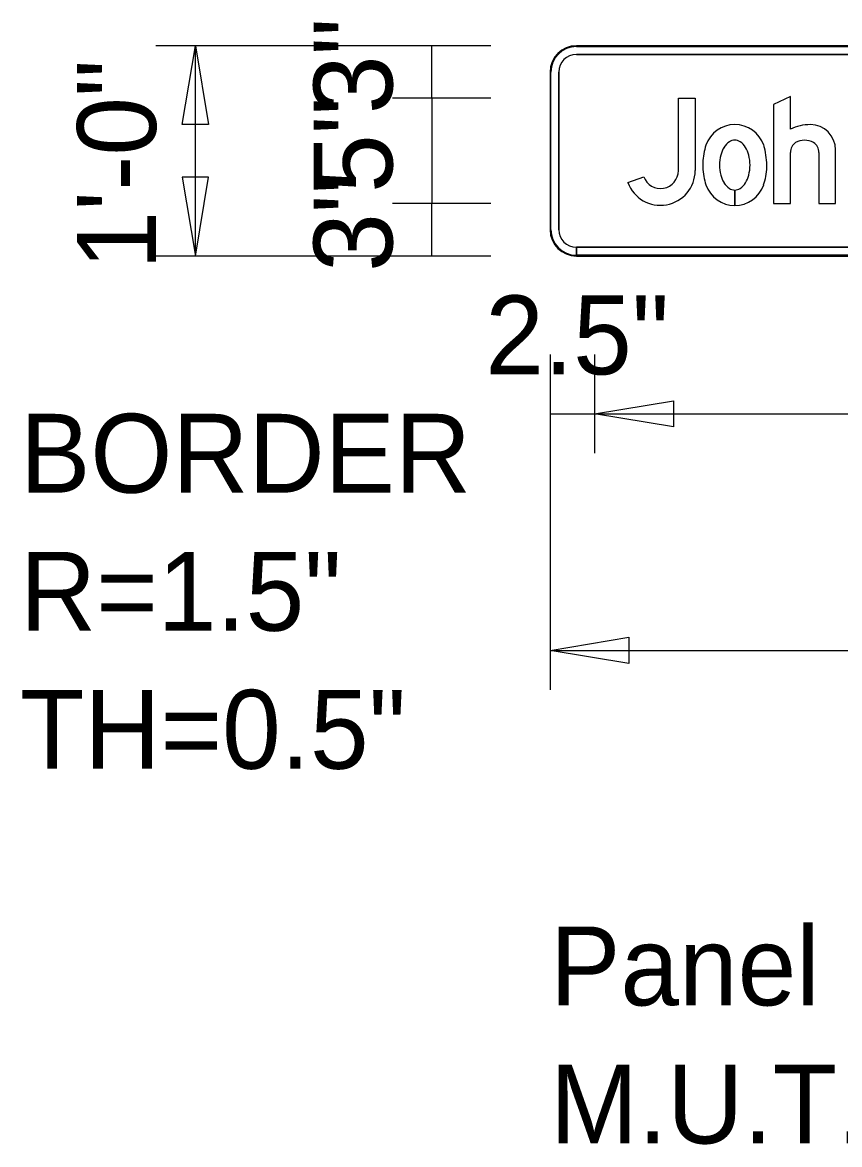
# Model space of a CAD drawing. Extents: x 2217849 to 2218390, y 1465063 to 1465496.
# Drawn here: x 2217956.86 to 2217987.96, y 1465453.14 to 1465495.81 of the extents above; entities that cross this region are included whole.
import ezdxf

# ---------------------------------------------------------------- set-up
doc = ezdxf.new("R2010")
doc.units = 0
for name, color, linetype in [('GSBWFILL', 7, 'Continuous'), ('GSCOLORFILL', 7, 'Continuous'), ('GSDIMS', 7, 'Continuous'), ('GSOUTLINE', 7, 'Continuous')]:
    doc.layers.add(name, color=color, linetype=linetype)

msp = doc.modelspace()

# ---------------------------------------------------------------- linework, layer by layer
at = {"layer": 'GSBWFILL'}
for p, q in [((2218019.946, 1465494.928), (2217977.946, 1465494.928)), ((2217977.946, 1465494.595), (2218019.946, 1465494.595)), ((2217976.946, 1465493.928), (2217976.946, 1465487.928)), ((2217977.279, 1465487.928), (2217977.279, 1465493.928)), ((2217979.907, 1465489.726), (2217980.508, 1465489.945)), ((2217979.907, 1465489.726), (2217979.907, 1465489.726)), ((2217983.975, 1465489.438), (2217983.975, 1465488.848)), ((2217983.975, 1465488.848), (2217983.975, 1465489.438)), ((2217977.946, 1465486.928), (2217977.946, 1465487.262)), ((2218019.946, 1465487.262), (2217977.949, 1465487.262)), ((2217977.949, 1465487.262), (2217977.949, 1465486.928)), ((2217977.949, 1465486.928), (2218019.946, 1465486.928))]:
    msp.add_line(p, q, dxfattribs=at)
for points in [[(2217981.827, 1465490.178), (2217981.827, 1465492.928), (2217982.467, 1465492.928), (2217982.467, 1465490.178)], [(2217986.091, 1465491.748), (2217986.091, 1465492.998), (2217985.451, 1465492.688), (2217985.451, 1465488.928), (2217986.091, 1465488.928), (2217986.091, 1465490.866)], [(2217987.171, 1465490.866), (2217987.171, 1465488.928), (2217987.811, 1465488.928), (2217987.811, 1465490.968)]]:
    msp.add_lwpolyline(points, dxfattribs=at)
for centre, radius, start, end in [((2217977.946, 1465493.928), 1, 90, 180), ((2217977.946, 1465493.928), 0.667, 90, 180), ((2217977.946, 1465487.928), 1, 180, 270), ((2217977.946, 1465487.928), 0.667, 180, 270)]:
    msp.add_arc(centre, radius, start, end, dxfattribs=at)
for centre, major_axis, start_param, end_param in [((2217983.975, 1465490.767), (0, 1.161), 5.038801, 7.52757), ((2217986.851, 1465490.234), (0, 1.694), 0, 0.465114), ((2217986.851, 1465490.968), (0, 0.96), 4.712389, 6.283185), ((2217985.171, 1465490.388), (0, 2.417), 1.285035, 1.570796), ((2217984.583, 1465490.561), (0, 1.803), 1.244385, 1.285035), ((2217984.467, 1465490.509), (0, 1.057), 1.022673, 1.323101), ((2217984.164, 1465490.694), (0, 0.703), 0.596118, 1.022673), ((2217983.975, 1465490.973), (0, 0.365), 0, 0.596118), ((2217983.975, 1465490.973), (0, 0.365), 5.687067, 6.283185), ((2217983.785, 1465490.694), (0, 0.703), 5.260512, 5.687067), ((2217983.483, 1465490.509), (0, 1.057), 4.960084, 5.260512), ((2217982.524, 1465490.346), (0, 2.671), 4.728048, 5.01381), ((2217986.531, 1465490.879), (0, 0.44), 0.581816, 1.601456), ((2217986.631, 1465490.599), (0, 0.733), 5.798026, 6.768344), ((2217986.731, 1465490.879), (0, 0.44), 4.68173, 5.701369), ((2217984.946, 1465490.388), (0, 1.551), 1.323101, 1.570796), ((2217983.004, 1465490.388), (0, 1.551), 4.712389, 4.960084), ((2217985.171, 1465490.388), (0, 2.417), 1.570796, 1.856558), ((2217984.946, 1465490.388), (0, 1.551), 1.570796, 1.818492), ((2217983.004, 1465490.388), (0, 1.551), 4.464694, 4.712389), ((2217982.778, 1465490.388), (0, 2.417), 4.426627, 4.712389), ((2217981.147, 1465490.178), (0, 1.32), 1.920734, 4.712389), ((2217981.147, 1465490.178), (0, 0.68), 1.920734, 4.712389), ((2217984.467, 1465490.267), (0, 1.057), 1.818492, 2.11892), ((2217983.483, 1465490.267), (0, 1.057), 4.164265, 4.464694), ((2217984.583, 1465490.215), (0, 1.803), 1.856558, 1.897208), ((2217983.975, 1465490.01), (0, 1.161), 1.897208, 3.141593), ((2217984.164, 1465490.083), (0, 0.703), 2.11892, 2.545474), ((2217983.975, 1465489.803), (0, 0.365), 2.545474, 3.141593), ((2217983.975, 1465490.01), (0, 1.161), 3.141765, 4.385977), ((2217983.975, 1465489.803), (0, 0.365), 3.142141, 3.737711), ((2217983.785, 1465490.083), (0, 0.703), 3.737711, 4.164265), ((2217983.366, 1465490.215), (0, 1.803), 4.385977, 4.426627)]:
    msp.add_ellipse(centre, major_axis=major_axis, ratio=0.999997, start_param=start_param, end_param=end_param, dxfattribs=at)
at = {"layer": 'GSCOLORFILL'}
for p, q in [((2218019.946, 1465494.928), (2217977.946, 1465494.928)), ((2218019.946, 1465494.928), (2217977.946, 1465494.928)), ((2218019.946, 1465494.928), (2217977.946, 1465494.928)), ((2217977.946, 1465494.895), (2218019.946, 1465494.895)), ((2217977.946, 1465494.595), (2218019.946, 1465494.595)), ((2217976.946, 1465493.928), (2217976.946, 1465487.928)), ((2217976.946, 1465493.928), (2217976.946, 1465487.928)), ((2217976.946, 1465493.928), (2217976.946, 1465487.928)), ((2217976.979, 1465487.928), (2217976.979, 1465493.928)), ((2217977.279, 1465487.928), (2217977.279, 1465493.928)), ((2217979.907, 1465489.726), (2217980.508, 1465489.945)), ((2217979.907, 1465489.726), (2217979.907, 1465489.726)), ((2217983.975, 1465489.438), (2217983.975, 1465488.848)), ((2217983.975, 1465488.848), (2217983.975, 1465489.438)), ((2217977.946, 1465486.928), (2217977.946, 1465487.262)), ((2218019.946, 1465487.262), (2217977.949, 1465487.262)), ((2217977.949, 1465487.262), (2217977.949, 1465486.928)), ((2217977.946, 1465486.928), (2217977.946, 1465486.962)), ((2218019.946, 1465486.962), (2217977.946, 1465486.962)), ((2217977.946, 1465486.962), (2217977.946, 1465486.928)), ((2217977.946, 1465486.928), (2218019.946, 1465486.928)), ((2217977.946, 1465486.928), (2218019.946, 1465486.928)), ((2217977.949, 1465486.928), (2218019.946, 1465486.928))]:
    msp.add_line(p, q, dxfattribs=at)
for points in [[(2217981.827, 1465490.178), (2217981.827, 1465492.928), (2217982.467, 1465492.928), (2217982.467, 1465490.178)], [(2217986.091, 1465491.748), (2217986.091, 1465492.998), (2217985.451, 1465492.688), (2217985.451, 1465488.928), (2217986.091, 1465488.928), (2217986.091, 1465490.866)], [(2217987.171, 1465490.866), (2217987.171, 1465488.928), (2217987.811, 1465488.928), (2217987.811, 1465490.968)]]:
    msp.add_lwpolyline(points, dxfattribs=at)
for centre, radius, start, end in [((2217977.946, 1465493.928), 1, 90, 180), ((2217977.946, 1465493.928), 1, 90, 180), ((2217977.946, 1465493.928), 1, 90, 180), ((2217977.946, 1465493.928), 0.967, 90, 180), ((2217977.946, 1465493.928), 0.667, 90, 180), ((2217977.946, 1465487.928), 1, 180, 270), ((2217977.946, 1465487.928), 1, 180, 270), ((2217977.946, 1465487.928), 1, 180, 270), ((2217977.946, 1465487.928), 0.967, 180, 270), ((2217977.946, 1465487.928), 0.667, 180, 270)]:
    msp.add_arc(centre, radius, start, end, dxfattribs=at)
for centre, major_axis, start_param, end_param in [((2217983.975, 1465490.767), (0, 1.161), 5.038801, 7.52757), ((2217986.851, 1465490.234), (0, 1.694), 0, 0.465114), ((2217986.851, 1465490.968), (0, 0.96), 4.712389, 6.283185), ((2217985.171, 1465490.388), (0, 2.417), 1.285035, 1.570796), ((2217984.583, 1465490.561), (0, 1.803), 1.244385, 1.285035), ((2217984.467, 1465490.509), (0, 1.057), 1.022673, 1.323101), ((2217984.164, 1465490.694), (0, 0.703), 0.596118, 1.022673), ((2217983.975, 1465490.973), (0, 0.365), 0, 0.596118), ((2217983.975, 1465490.973), (0, 0.365), 5.687067, 6.283185), ((2217983.785, 1465490.694), (0, 0.703), 5.260512, 5.687067), ((2217983.483, 1465490.509), (0, 1.057), 4.960084, 5.260512), ((2217982.524, 1465490.346), (0, 2.671), 4.728048, 5.01381), ((2217986.531, 1465490.879), (0, 0.44), 0.581816, 1.601456), ((2217986.631, 1465490.599), (0, 0.733), 5.798026, 6.768344), ((2217986.731, 1465490.879), (0, 0.44), 4.68173, 5.701369), ((2217984.946, 1465490.388), (0, 1.551), 1.323101, 1.570796), ((2217983.004, 1465490.388), (0, 1.551), 4.712389, 4.960084), ((2217985.171, 1465490.388), (0, 2.417), 1.570796, 1.856558), ((2217984.946, 1465490.388), (0, 1.551), 1.570796, 1.818492), ((2217983.004, 1465490.388), (0, 1.551), 4.464694, 4.712389), ((2217982.778, 1465490.388), (0, 2.417), 4.426627, 4.712389), ((2217981.147, 1465490.178), (0, 1.32), 1.920734, 4.712389), ((2217981.147, 1465490.178), (0, 0.68), 1.920734, 4.712389), ((2217984.467, 1465490.267), (0, 1.057), 1.818492, 2.11892), ((2217983.483, 1465490.267), (0, 1.057), 4.164265, 4.464694), ((2217984.583, 1465490.215), (0, 1.803), 1.856558, 1.897208), ((2217983.975, 1465490.01), (0, 1.161), 1.897208, 3.141593), ((2217984.164, 1465490.083), (0, 0.703), 2.11892, 2.545474), ((2217983.975, 1465489.803), (0, 0.365), 2.545474, 3.141593), ((2217983.975, 1465490.01), (0, 1.161), 3.141765, 4.385977), ((2217983.975, 1465489.803), (0, 0.365), 3.142141, 3.737711), ((2217983.785, 1465490.083), (0, 0.703), 3.737711, 4.164265), ((2217983.366, 1465490.215), (0, 1.803), 4.385977, 4.426627)]:
    msp.add_ellipse(centre, major_axis=major_axis, ratio=0.999997, start_param=start_param, end_param=end_param, dxfattribs=at)
at = {"layer": 'GSDIMS'}
for p, q in [((2217965.696, 1465494.928), (2217961.946, 1465494.928)), ((2217963.446, 1465486.928), (2217963.446, 1465494.928)), ((2217974.696, 1465494.928), (2217965.696, 1465494.928)), ((2217974.696, 1465494.928), (2217970.946, 1465494.928)), ((2217972.446, 1465492.928), (2217972.446, 1465494.928)), ((2217974.696, 1465492.928), (2217970.946, 1465492.928)), ((2217974.696, 1465492.928), (2217970.946, 1465492.928)), ((2217972.446, 1465492.928), (2217972.446, 1465488.928)), ((2217974.696, 1465488.928), (2217970.946, 1465488.928)), ((2217974.696, 1465488.928), (2217970.946, 1465488.928)), ((2217972.446, 1465486.928), (2217972.446, 1465488.928)), ((2217965.696, 1465486.928), (2217961.946, 1465486.928)), ((2217974.696, 1465486.928), (2217965.696, 1465486.928)), ((2217974.696, 1465486.928), (2217970.946, 1465486.928)), ((2217976.946, 1465483.178), (2217976.946, 1465479.428)), ((2217976.946, 1465483.178), (2217976.946, 1465474.178)), ((2217978.64, 1465483.178), (2217978.64, 1465479.428)), ((2217978.64, 1465483.178), (2217978.64, 1465479.428)), ((2217976.946, 1465480.928), (2217978.64, 1465480.928)), ((2217978.64, 1465480.928), (2218011, 1465480.928)), ((2217976.946, 1465474.178), (2217976.946, 1465470.428)), ((2217976.946, 1465471.928), (2218020.946, 1465471.928))]:
    msp.add_line(p, q, dxfattribs=at)
for points in [[(2217963.446, 1465494.928), (2217963.946, 1465491.928), (2217962.946, 1465491.928)], [(2217963.446, 1465486.928), (2217963.946, 1465489.928), (2217962.946, 1465489.928)], [(2217978.64, 1465480.928), (2217981.64, 1465481.428), (2217981.64, 1465480.428)], [(2217976.946, 1465471.928), (2217979.946, 1465472.428), (2217979.946, 1465471.428)]]:
    msp.add_lwpolyline(points, close=True, dxfattribs=at)
at = {"layer": 'GSOUTLINE'}
for p, q in [((2218019.946, 1465494.928), (2217977.946, 1465494.928)), ((2218019.946, 1465494.595), (2217977.946, 1465494.595)), ((2217976.946, 1465493.928), (2217976.946, 1465487.928)), ((2217977.279, 1465493.928), (2217977.279, 1465487.928)), ((2217979.907, 1465489.726), (2217980.508, 1465489.945)), ((2217979.907, 1465489.726), (2217979.907, 1465489.726)), ((2217977.946, 1465487.262), (2218019.946, 1465487.262)), ((2217977.946, 1465486.928), (2218019.946, 1465486.928))]:
    msp.add_line(p, q, dxfattribs=at)
for points in [[(2217981.827, 1465490.178), (2217981.827, 1465492.928), (2217982.467, 1465492.928), (2217982.467, 1465490.178)], [(2217986.091, 1465491.748), (2217986.091, 1465492.998), (2217985.451, 1465492.688), (2217985.451, 1465488.928), (2217986.091, 1465488.928), (2217986.091, 1465490.866)], [(2217987.171, 1465490.866), (2217987.171, 1465488.928), (2217987.811, 1465488.928), (2217987.811, 1465490.968)]]:
    msp.add_lwpolyline(points, dxfattribs=at)
for centre, radius, start, end in [((2217977.946, 1465493.928), 1, 90, 180), ((2217977.946, 1465493.928), 0.667, 90, 180), ((2217977.946, 1465487.928), 1, 180, 270), ((2217977.946, 1465487.928), 0.667, 180, 270)]:
    msp.add_arc(centre, radius, start, end, dxfattribs=at)
for centre, major_axis, start_param, end_param in [((2217983.975, 1465490.767), (0, 1.161), 5.038801, 7.52757), ((2217986.851, 1465490.234), (0, 1.694), 0, 0.465114), ((2217986.851, 1465490.968), (0, 0.96), 4.712389, 6.283185), ((2217985.171, 1465490.388), (0, 2.417), 1.285035, 1.570796), ((2217984.583, 1465490.561), (0, 1.803), 1.244385, 1.285035), ((2217984.467, 1465490.509), (0, 1.057), 1.022673, 1.323101), ((2217984.164, 1465490.694), (0, 0.703), 0.596118, 1.022673), ((2217983.975, 1465490.973), (0, 0.365), 0, 0.596118), ((2217983.975, 1465490.973), (0, 0.365), 5.687067, 6.283185), ((2217983.785, 1465490.694), (0, 0.703), 5.260512, 5.687067), ((2217983.483, 1465490.509), (0, 1.057), 4.960084, 5.260512), ((2217982.524, 1465490.346), (0, 2.671), 4.728048, 5.01381), ((2217986.531, 1465490.879), (0, 0.44), 0.581816, 1.601456), ((2217986.631, 1465490.599), (0, 0.733), 5.798026, 6.768344), ((2217986.731, 1465490.879), (0, 0.44), 4.68173, 5.701369), ((2217984.946, 1465490.388), (0, 1.551), 1.323101, 1.570796), ((2217983.004, 1465490.388), (0, 1.551), 4.712389, 4.960084), ((2217985.171, 1465490.388), (0, 2.417), 1.570796, 1.856558), ((2217984.946, 1465490.388), (0, 1.551), 1.570796, 1.818492), ((2217983.004, 1465490.388), (0, 1.551), 4.464694, 4.712389), ((2217982.778, 1465490.388), (0, 2.417), 4.426627, 4.712389), ((2217981.147, 1465490.178), (0, 1.32), 1.920734, 4.712389), ((2217981.147, 1465490.178), (0, 0.68), 1.920734, 4.712389), ((2217984.467, 1465490.267), (0, 1.057), 1.818492, 2.11892), ((2217983.483, 1465490.267), (0, 1.057), 4.164265, 4.464694), ((2217984.583, 1465490.215), (0, 1.803), 1.856558, 1.897208), ((2217983.975, 1465490.01), (0, 1.161), 1.897208, 4.385977), ((2217984.164, 1465490.083), (0, 0.703), 2.11892, 2.545474), ((2217983.975, 1465489.803), (0, 0.365), 2.545474, 3.141593), ((2217983.975, 1465489.803), (0, 0.365), 3.141593, 3.737711), ((2217983.785, 1465490.083), (0, 0.703), 3.737711, 4.164265), ((2217983.366, 1465490.215), (0, 1.803), 4.385977, 4.426627)]:
    msp.add_ellipse(centre, major_axis=major_axis, ratio=0.999997, start_param=start_param, end_param=end_param, dxfattribs=at)

# ---------------------------------------------------------------- texts
at = {"layer": 'GSDIMS'}
for s, p in [('3"', (2217970.946, 1465492.328)), ('1\'-0"', (2217961.946, 1465486.414)), ('5"', (2217970.946, 1465489.328)), ('3"', (2217970.946, 1465486.328))]:
    msp.add_text(s, height=3, rotation=90, dxfattribs=at).set_placement(p)
for s, p in [('2.5"', (2217974.478, 1465482.428)), ('BORDER', (2217956.773, 1465477.928)), ('R=1.5"', (2217956.773, 1465472.678)), ('TH=0.5"', (2217956.773, 1465467.428)), ('Panel Style: guide_con_street name_b_2012.ssi', (2217976.946, 1465458.428)), ('M.U.T.C.D.:: 2009 Edition', (2217976.946, 1465453.178))]:
    msp.add_text(s, height=3, dxfattribs=at).set_placement(p)

doc.saveas('drawing.dxf')
